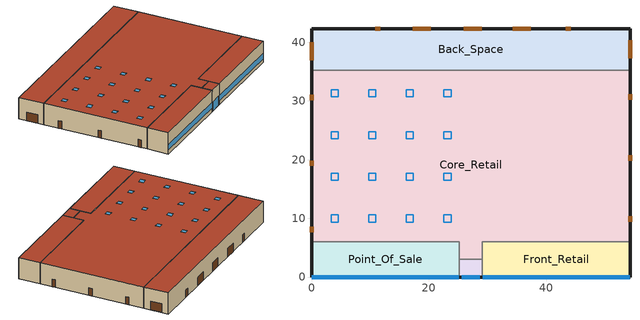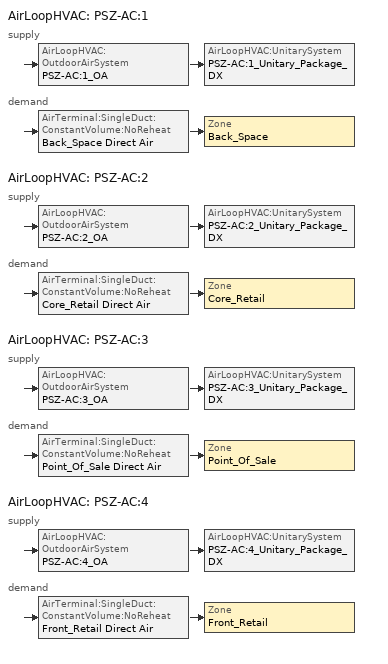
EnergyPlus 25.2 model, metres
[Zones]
Back_Space
 floor ground (Back_Space_Floor_Ffactor): 54.27,35.27 0,35.27 0,42.27 54.27,42.27 z0
 wall outside (nonres_ext_wall_grd): 54.27,35.27 54.27,42.27 0,42.27 0,35.27 z0:6.1
 wall to Core_Retail (int_wall): 0,35.27 54.27,35.27 z0:6.1
 door (Overhead Door_con): 54.27,37.32 54.27,40.36 / 37.36,42.27 34.31,42.27 / 28.98,42.27 25.93,42.27 / 20.31,42.27 17.26,42.27 / 0,40.01 0,36.96 z0:2.44
 door (Swinging Door_con): 44.21,42.27 43.3,42.27 / 11.75,42.27 10.83,42.27 z0:2.13
 roof outside (nonres_roof): 0,35.27 54.27,35.27 54.27,42.27 0,42.27 z6.1
Core_Retail
 floor ground (Core_Retail_Floor_Ffactor): 25.14,3 25.14,6 0,6 0,35.27 54.27,35.27 54.27,6 29.14,6 29.14,3 z0
 wall outside (nonres_ext_wall_grd): 54.27,6 54.27,35.27 / 0,35.27 0,6 z0:6.1
 wall to Front_Retail (int_wall): 29.14,3 29.14,6 54.27,6 z0:6.1
 wall to Point_Of_Sale (int_wall): 0,6 25.14,6 25.14,3 z0:6.1
 wall to Front_Entry (int_wall): 25.14,3 29.14,3 z0:6.1
 door (Swinging Door_con): 54.27,9.44 54.27,10.35 / 54.27,19.81 54.27,20.72 / 54.27,30.23 54.27,31.15 / 0,31.06 0,30.15 / 0,19.84 0,18.93 / 0,8.54 0,7.62 z0:2.13
 roof outside (nonres_roof): 25.14,6 25.14,3 29.14,3 29.14,6 54.27,6 54.27,35.27 0,35.27 0,6 z6.1
 skylight (NonresSkylight_U_0.5_SHGC_0.4): 3.35,10.57 3.35,9.35 4.57,9.35 4.57,10.57 z6.1; 9.75,10.57 9.75,9.35 10.97,9.35 10.97,10.57 z6.1; 16.15,10.57 16.15,9.35 17.37,9.35 17.37,10.57 z6.1; 22.56,10.57 22.56,9.35 23.78,9.35 23.78,10.57 z6.1; 3.35,17.68 3.35,16.46 4.57,16.46 4.57,17.68 z6.1; 9.75,17.68 9.75,16.46 10.97,16.46 10.97,17.68 z6.1; 16.15,17.68 16.15,16.46 17.37,16.46 17.37,17.68 z6.1; 22.56,17.68 22.56,16.46 23.78,16.46 23.78,17.68 z6.1; 3.35,24.8 3.35,23.58 4.57,23.58 4.57,24.8 z6.1; 9.75,24.8 9.75,23.58 10.97,23.58 10.97,24.8 z6.1; 16.15,24.8 16.15,23.58 17.37,23.58 17.37,24.8 z6.1; 22.56,24.8 22.56,23.58 23.78,23.58 23.78,24.8 z6.1; 3.35,31.92 3.35,30.7 4.57,30.7 4.57,31.92 z6.1; 9.75,31.92 9.75,30.7 10.97,30.7 10.97,31.92 z6.1; 16.15,31.92 16.15,30.7 17.37,30.7 17.37,31.92 z6.1; 22.56,31.92 22.56,30.7 23.78,30.7 23.78,31.92 z6.1
Front_Entry
 floor ground (Front_Entry_Floor_Ffactor): 25.14,0 25.14,3 29.14,3 29.14,0 z0
 wall outside (nonres_ext_wall_grd): 25.14,0 29.14,0 z0:6.1
 wall to Front_Retail (int_wall): 29.14,0 29.14,3 z0:6.1
 wall to Point_Of_Sale (int_wall): 25.14,3 25.14,0 z0:6.1
 window (NonresWindow_U_0.362_SHGC_0.359): 25.64,0 28.64,0 z0.05:2.66
 roof outside (nonres_roof): 25.14,3 25.14,0 29.14,0 29.14,3 z6.1
Front_Retail
 floor ground (Front_Retail_Floor_Ffactor): 54.27,0 29.14,0 29.14,6 54.27,6 z0
 wall outside (nonres_ext_wall_grd): 29.14,0 54.27,0 54.27,6 z0:6.1
 window (NonresWindow_U_0.362_SHGC_0.359): 29.19,0 54.22,0 z1.14:2.66
 roof outside (nonres_roof): 29.14,0 54.27,0 54.27,6 29.14,6 z6.1
Point_Of_Sale
 floor ground (Point_Of_Sale_Floor_Ffactor): 0,0 0,6 25.14,6 25.14,0 z0
 wall outside (nonres_ext_wall_grd): 0,6 0,0 25.14,0 z0:6.1
 window (NonresWindow_U_0.362_SHGC_0.359): 0.05,0 25.09,0 z1.14:2.66
 roof outside (nonres_roof): 0,6 0,0 25.14,0 25.14,6 z6.1
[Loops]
AirLoopHVAC 'PSZ-AC:1'
 supply: AirLoopHVAC:OutdoorAirSystem 'PSZ-AC:1_OA' > AirLoopHVAC:UnitarySystem 'PSZ-AC:1_Unitary_Package_DX'
 demand: AirTerminal:SingleDuct:ConstantVolume:NoReheat 'Back_Space Direct Air' > Zone 'Back_Space'
AirLoopHVAC 'PSZ-AC:2'
 supply: AirLoopHVAC:OutdoorAirSystem 'PSZ-AC:2_OA' > AirLoopHVAC:UnitarySystem 'PSZ-AC:2_Unitary_Package_DX'
 demand: AirTerminal:SingleDuct:ConstantVolume:NoReheat 'Core_Retail Direct Air' > Zone 'Core_Retail'
AirLoopHVAC 'PSZ-AC:3'
 supply: AirLoopHVAC:OutdoorAirSystem 'PSZ-AC:3_OA' > AirLoopHVAC:UnitarySystem 'PSZ-AC:3_Unitary_Package_DX'
 demand: AirTerminal:SingleDuct:ConstantVolume:NoReheat 'Point_Of_Sale Direct Air' > Zone 'Point_Of_Sale'
AirLoopHVAC 'PSZ-AC:4'
 supply: AirLoopHVAC:OutdoorAirSystem 'PSZ-AC:4_OA' > AirLoopHVAC:UnitarySystem 'PSZ-AC:4_Unitary_Package_DX'
 demand: AirTerminal:SingleDuct:ConstantVolume:NoReheat 'Front_Retail Direct Air' > Zone 'Front_Retail'
[Building]
RetailStandalone: Loads convergence tolerance value=0.04; Maximum number of warmup days=25; Minimum number of warmup days=6; North axis=0; Solar distribution=FullInteriorAndExterior; Temperature convergence tolerance value=0.2; Terrain=City
[Site:GroundTemperature:FCfactorMethod]
Vancouver Ground Temperatures: January ground temperature=4; February ground temperature=4.5; March ground temperature=6; April ground temperature=8.5; May ground temperature=11.5; June ground temperature=14; July ground temperature=16; August ground temperature=16; September ground temperature=14; October ground temperature=10.5; November ground temperature=7; December ground temperature=4.5
[Site:Location]
Vancouver Int'l_BC_CAN Design_Conditions: Latitude=49.18; Longitude=-123.17; Time zone=-8; Elevation=2
[SizingPeriod:DesignDay] Day of month=21; Dry bulb temperature range modifier type=DefaultMultipliers; Humidity condition type=WetBulb; Rain indicator=No; Snow indicator=No; Daylight saving time indicator=No; Barometric pressure=101301
Name | Month | Day type | Maximum dry bulb temperature | Daily dry bulb temperature range | Wetbulb or dewpoint at maximum dry bulb | Wind speed | Wind direction | Solar model indicator | Sky clearness | Ashrae clear sky optical depth for beam irradiance taub | Ashrae clear sky optical depth for diffuse irradiance taud
Vancouver Int'l Ann Htg 99.6% Condns DB | 12 | WinterDesignDay | -7 | 0 | -7 | 2.9 | 100 | ASHRAEClearSky | 0
Vancouver Int'l Ann Htg 99% Condns DB | 12 | WinterDesignDay | -4 | 0 | -4 | 2.9 | 100 | ASHRAEClearSky | 0
Vancouver Int'l Ann Hum_n 99.6% Condns DP=>MCDB | 12 | WinterDesignDay | -5 | 0 | -13.9 | 2.9 | 100 | ASHRAEClearSky | 0
Vancouver Int'l Ann Hum_n 99% Condns DP=>MCDB | 12 | WinterDesignDay | -2.9 | 0 | -9.6 | 2.9 | 100 | ASHRAEClearSky | 0
Vancouver Int'l Ann Htg Wind 99.6% Condns WS=>MCDB | 12 | WinterDesignDay | 5.9 | 0 | 5.9 | 14.2 | 100 | ASHRAEClearSky | 0
Vancouver Int'l Ann Htg Wind 99% Condns WS=>MCDB | 12 | WinterDesignDay | 6.8 | 0 | 6.8 | 11.9 | 100 | ASHRAEClearSky | 0
Vancouver Int'l Ann Clg .4% Condns DB=>MWB | 8 | SummerDesignDay | 25 | 7.6 | 18.2 | 3.6 | 300 | ASHRAETau |  | 0.371 | 2.445
Vancouver Int'l Ann Clg 1% Condns DB=>MWB | 8 | SummerDesignDay | 23.5 | 7.6 | 17.7 | 3.6 | 300 | ASHRAETau |  | 0.371 | 2.445
Vancouver Int'l Ann Clg 2% Condns DB=>MWB | 8 | SummerDesignDay | 22.2 | 7.6 | 17.1 | 3.6 | 300 | ASHRAETau |  | 0.371 | 2.445
Vancouver Int'l Ann Clg .4% Condns WB=>MDB | 8 | SummerDesignDay | 23.8 | 7.6 | 19 | 3.6 | 300 | ASHRAETau |  | 0.371 | 2.445
Vancouver Int'l Ann Clg 1% Condns WB=>MDB | 8 | SummerDesignDay | 22.7 | 7.6 | 18.2 | 3.6 | 300 | ASHRAETau |  | 0.371 | 2.445
Vancouver Int'l Ann Clg 2% Condns WB=>MDB | 8 | SummerDesignDay | 21.6 | 7.6 | 17.5 | 3.6 | 300 | ASHRAETau |  | 0.371 | 2.445
Vancouver Int'l Ann Clg .4% Condns DP=>MDB | 8 | SummerDesignDay | 21.8 | 7.6 | 16.8 | 3.6 | 300 | ASHRAETau |  | 0.371 | 2.445
Vancouver Int'l Ann Clg 1% Condns DP=>MDB | 8 | SummerDesignDay | 20.7 | 7.6 | 16.1 | 3.6 | 300 | ASHRAETau |  | 0.371 | 2.445
Vancouver Int'l Ann Clg 2% Condns DP=>MDB | 8 | SummerDesignDay | 19.9 | 7.6 | 15.5 | 3.6 | 300 | ASHRAETau |  | 0.371 | 2.445
Vancouver Int'l Ann Clg .4% Condns Enth=>MDB | 8 | SummerDesignDay | 23.8 | 7.6 | 23.8 | 3.6 | 300 | ASHRAETau |  | 0.371 | 2.445
Vancouver Int'l Ann Clg 1% Condns Enth=>MDB | 8 | SummerDesignDay | 22.9 | 7.6 | 22.9 | 3.6 | 300 | ASHRAETau |  | 0.371 | 2.445
Vancouver Int'l Ann Clg 2% Condns Enth=>MDB | 8 | SummerDesignDay | 21.7 | 7.6 | 21.7 | 3.6 | 300 | ASHRAETau |  | 0.371 | 2.445
[Construction]
InteriorFurnishings: Std Wood 6inch
NonresSkylight_U_0.5_SHGC_0.4: Nonres Skylight Glazing Layer
NonresWindow_U_0.362_SHGC_0.359: Nonres Window Glazing Layer
Overhead Door_con: Overhead Door_con Panel
Swinging Door_con: Opaque Door panel_con
int_wall: G01 13mm gypsum board, G01 13mm gypsum board
nonres_ext_wall_grd: 200mm Normalweight concrete wall, Nonres_Exterior_Wall_Insulation_grd, G01 13mm gypsum board
nonres_roof: F13 Built-up roofing, Nonres_Roof_Insulation, F08 Metal surface
[Construction:FfactorGroundFloor] F factor=0.90012
Name | Area | Perimeterexposed
Back_Space_Floor_Ffactor | 379.89 | 68.27
Core_Retail_Floor_Ffactor | 1600.48 | 58.54
Front_Entry_Floor_Ffactor | 12 | 4
Front_Retail_Floor_Ffactor; Point_Of_Sale_Floor_Ffactor | 150.81 | 31.135
[Material]
Name | Conductivity | Density | Roughness | Specific heat | Thickness | Solar absorptance | Thermal absorptance | Visible absorptance
200mm Normalweight concrete wall | 2.31 | 2322 | MediumRough | 832 | 0.2032
F08 Metal surface | 45.28 | 7824 | Smooth | 500 | 0.0008
F13 Built-up roofing | 0.16 | 1120 | Rough | 1460 | 0.0095 | 0.77 | 0.9
G01 13mm gypsum board | 0.16 | 800 | Smooth | 1090 | 0.0127 | 0.7 | 0.9 | 0.5
Std Wood 6inch | 0.12 | 540 | MediumSmooth | 1210 | 0.15 | 0.7 | 0.9 | 0.7
[Material:NoMass] Solar absorptance=0.7; Thermal absorptance=0.9; Visible absorptance=0.7
Name | Roughness | Thermal resistance
Nonres_Exterior_Wall_Insulation_grd | MediumSmooth | 1.09083
Nonres_Roof_Insulation | MediumSmooth | 5.30668
Opaque Door panel_con | MediumRough | 0.475973
Overhead Door_con Panel | MediumRough | 0.568097
[WindowMaterial:SimpleGlazingSystem]
Name | Solar heat gain coefficient | U factor | Visible transmittance
Nonres Skylight Glazing Layer | 0.4 | 2.83913 | 0.4
Nonres Window Glazing Layer | 0.359 | 2.05553 | 0.3949
[AirLoopHVAC] Design supply air flow rate=Autosize
PSZ-AC:1; PSZ-AC:2; PSZ-AC:3; PSZ-AC:4
[AirLoopHVAC:UnitarySystem] Availability schedule=Always_On; Control type=Load; Cooling supply air flow rate=Autosize; Cooling supply air flow rate method=SupplyAirFlowRate; Dehumidification control type=None; Dx heating coil sizing ratio=1; Fan placement=BlowThrough; Heating supply air flow rate=Autosize; Heating supply air flow rate method=SupplyAirFlowRate; Latent load control=SensibleOnlyLoadControl; Maximum supply air temperature=Autosize; Minimum supply air temperature=2; No load supply air flow rate=Autosize; No load supply air flow rate control set to low speed=No; No load supply air flow rate method=SupplyAirFlowRate; Supply air fan operating mode schedule=HVACOperationSchd; Use doas dx cooling coil=No
Name | Controlling zone or thermostat location | Cooling coil | Design specification multispeed object | Heating coil | Supply fan
PSZ-AC:1_Unitary_Package_DX | Back_Space | PSZ-AC:1 Cooling Coil | PSZ-AC:1_Unitary_Package_DX_Perf | PSZ-AC:1 Heating Coil | PSZ-AC:1_addAQ_Unitary_Package_fan
PSZ-AC:2_Unitary_Package_DX | Core_Retail | PSZ-AC:2 Cooling Coil | PSZ-AC:2_Unitary_Package_DX_Perf | PSZ-AC:2 Heating Coil | PSZ-AC:2_addAQ_Unitary_Package_fan
PSZ-AC:3_Unitary_Package_DX | Point_Of_Sale | PSZ-AC:3 Cooling Coil | PSZ-AC:3_Unitary_Package_DX_Perf | PSZ-AC:3 Heating Coil | PSZ-AC:3_addAQ_Unitary_Package_fan
PSZ-AC:4_Unitary_Package_DX | Front_Retail | PSZ-AC:4 Cooling Coil | PSZ-AC:4_Unitary_Package_DX_Perf | PSZ-AC:4 Heating Coil | PSZ-AC:4_addAQ_Unitary_Package_fan
[AirTerminal:SingleDuct:ConstantVolume:NoReheat] Availability schedule=Always_On; Maximum air flow rate=Autosize
Back_Space Direct Air; Core_Retail Direct Air; Front_Retail Direct Air; Point_Of_Sale Direct Air
[AvailabilityManager:NightCycle] Applicability schedule=Always_On; Control type=CycleOnAny; Cycling run time=1800; Cycling run time control type=FixedRunTime; Fan schedule=HVACOperationSchd; Thermostat tolerance=1
PSZ-AC:1 Availability Manager; PSZ-AC:2 Availability Manager; PSZ-AC:3 Availability Manager; PSZ-AC:4 Availability Manager
[Coil:Cooling:DX:MultiSpeed] 2017 speed 1 rated evaporator fan power per volume flow rate=0; 2017 speed 2 rated evaporator fan power per volume flow rate=0; Apply latent degradation to speeds greater than 1=No; Apply part load fraction to speeds greater than 1=No; Availability schedule=Always_On; Basin heater setpoint temperature=2; Condenser type=AirCooled; Fuel type=Electricity; Maximum outdoor dry bulb temperature for crankcase heater operation=10; Number of speeds=2; Speed 1 energy input ratio function of flow fraction curve=SmDX_EIRFF; Speed 1 energy input ratio function of temperature curve=SmDX_EIRFT; Speed 1 evaporative condenser effectiveness=0.9; Speed 1 part load fraction correlation curve=SmDX_PLR; Speed 1 rated waste heat fraction of power input=0.2; Speed 1 total cooling capacity function of flow fraction curve=SmDX_CapFF; Speed 1 total cooling capacity function of temperature curve=SmDX_CapFT; Speed 2 energy input ratio function of flow fraction curve=SmDX_EIRFF; Speed 2 energy input ratio function of temperature curve=SmDX_EIRFT; Speed 2 evaporative condenser effectiveness=0.9; Speed 2 part load fraction correlation curve=SmDX_PLR; Speed 2 rated waste heat fraction of power input=0.2; Speed 2 total cooling capacity function of flow fraction curve=SmDX_CapFF; Speed 2 total cooling capacity function of temperature curve=SmDX_CapFT
Name | Speed 1 gross rated cooling cop | Speed 1 gross rated sensible heat ratio | Speed 1 gross rated total cooling capacity | Speed 1 rated air flow rate | Speed 2 gross rated cooling cop | Speed 2 gross rated sensible heat ratio | Speed 2 gross rated total cooling capacity | Speed 2 rated air flow rate
PSZ-AC:1 Cooling Coil | 3.79883 | 0.80066 | 13660.1 | 1.10028 | 3.79883 | 0.80066 | 27320.23 | 1.65042
PSZ-AC:2 Cooling Coil | 3.39929 | 0.8004 | 74495.69 | 5.65347 | 3.39929 | 0.8004 | 148991 | 8.4802
PSZ-AC:3 Cooling Coil | 3.79883 | 0.80066 | 11161.1 | 0.898993 | 3.79883 | 0.80066 | 22322.29 | 1.34849
PSZ-AC:4 Cooling Coil | 4.11713 | 0.80056 | 9058.295 | 0.72348 | 4.11713 | 0.80056 | 18116.59 | 1.08522
[Coil:Heating:Fuel] Burner efficiency=0.8; Fuel type=NaturalGas; Nominal capacity=Autosize; Off cycle parasitic fuel load=0; On cycle parasitic electric load=0
Name | Availability schedule
Front_Entry Unit Heater Heating Coil | FrontEntry_CoilSched
PSZ-AC:1 Heating Coil; PSZ-AC:2 Heating Coil; PSZ-AC:3 Heating Coil; PSZ-AC:4 Heating Coil | Always_On
[Controller:MechanicalVentilation] Availability schedule=MinOA_MotorizedDamper_Sched; Demand controlled ventilation=No; System outdoor air method=ZoneSum; Design specification zone air distribution object name 1=CM DSZAD Building
Name | Zone or zonelist name 1 | Design specification outdoor air object name 1
Back_Space_DCV | Back_Space | SZ DSOA Back_Space
Core_Retail_DCV | Core_Retail | SZ DSOA Core_Retail
Front_Retail_DCV | Front_Retail | SZ DSOA Front_Retail
Point_Of_Sale_DCV | Point_Of_Sale | SZ DSOA Point_Of_Sale
[Controller:OutdoorAir] Economizer control action type=ModulateFlow; Economizer control type=DifferentialDryBulb; Lockout type=LockoutWithHeating; Maximum fraction of outdoor air schedule=SZ_system_OA_Max_Frac_SCH; Maximum outdoor air flow rate=Autosize; Minimum limit type=FixedMinimum; Minimum outdoor air flow rate=Autosize; Minimum outdoor air schedule=MinOA_MotorizedDamper_Sched
PSZ-AC:1_OA_Controller; PSZ-AC:2_OA_Controller; PSZ-AC:3_OA_Controller; PSZ-AC:4_OA_Controller
[Daylighting:Controls]
Core_Retail_DaylCtrl: Availability schedule=DaylightAvailSch; Daylighting reference point name 1=Core_Retail_DaylRefPt1; Fraction of lights controlled by reference point 1=0.25; Illuminance setpoint at reference point 1=538; Daylighting reference point name 2=Core_Retail_DaylRefPt2; Fraction of lights controlled by reference point 2=0.25; Illuminance setpoint at reference point 2=538; Daylighting method=SplitFlux; Glare calculation azimuth angle of view direction clockwise from zone y axis=0; Glare calculation daylighting reference point=Core_Retail_DaylRefPt1; Lighting control type=ContinuousOff; Maximum allowable discomfort glare index=22; Minimum input power fraction for continuous or continuousoff dimming control=0.2; Minimum light output fraction for continuous or continuousoff dimming control=0.2; Number of stepped control steps=3; Probability lighting will be reset when needed in manual stepped control=1; Zone or space=Core_Retail
[DesignSpecification:OutdoorAir] Outdoor air method=Flow/Area
Name | Outdoor air flow per zone floor area
SZ DSOA Back_Space | 0.000609599
SZ DSOA Core_Retail; SZ DSOA Front_Entry; SZ DSOA Front_Retail; SZ DSOA Point_Of_Sale | 0.0011811
[DesignSpecification:ZoneAirDistribution]
CM DSZAD Building: Zone air distribution effectiveness in cooling mode=1; Zone air distribution effectiveness in heating mode=1
[ElectricEquipment] Design level calculation method=EquipmentLevel; End use subcategory=MiscPlug; Fraction latent=0; Fraction lost=0; Fraction radiant=0.5; Schedule=BLDG_EQUIP_SCH
Name | Design level | Zone or zonelist or space or spacelist
Back_Space_MiscPlug_Equip | 3065.71 | Back_Space
Core_Retail_MiscPlug_Equip | 5169.56 | Core_Retail
Front_Retail_MiscPlug_Equip | 487.1163 | Front_Retail
Point_Of_Sale_MiscPlug_Equip | 3245.43 | Point_Of_Sale
[EnergyManagementSystem:Actuator]
Name | Actuated component control type | Actuated component type | Actuated component unique
Back_Space_Light_Actuator | Electricity Rate | Lights | Back_Space_lights
CLGSETP_SCH_Actuator | Schedule Value | Schedule:Compact | CLGSETP_SCH_Yes_Optimum
Core_Retail_Light_Actuator | Electricity Rate | Lights | Core_Retail_lights
FrontEntry_Coil | Schedule Value | Schedule:Compact | FrontEntry_CoilSched
FrontEntry_Fan | Schedule Value | Schedule:Compact | FrontEntry_FanSched
Front_Entry_Light_Actuator | Electricity Rate | Lights | Front_Entry_lights
Front_Retail_Light_Actuator | Electricity Rate | Lights | Front_Retail_lights
HTGSETP_SCH_Actuator | Schedule Value | Schedule:Compact | HTGSETP_SCH_Yes_Optimum
Point_Of_Sale_Light_Actuator | Electricity Rate | Lights | Point_Of_Sale_lights
[EnergyManagementSystem:InternalVariable] Internal data type=Zone Floor Area
Name | Internal data index key
Back_Space_Area | Back_Space
Core_Retail_Area | Core_Retail
Front_Entry_Area | Front_Entry
Front_Retail_Area | Front_Retail
Point_Of_Sale_Area | Point_Of_Sale
[EnergyManagementSystem:Program]
FrontEntry_HeaterControl: SET OAT_F = (OAT_F*1.8)+32; IF OAT_F > 45; SET FrontEntry_Coil = 0; SET FrontEntry_Fan = 0; ELSE; SET FrontEntry_Coil = 1; SET FrontEntry_Fan = 1; ENDIF
OA_BASED_OPTIMUM_START_EMS_Program: IF DaylightSavings==0 && DayOfWeek>1 && Hour==5 && OAT<23.9 && OAT>1.7; SET CLGSETP_SCH_Actuator = 29.4; SET HTGSETP_SCH_Actuator = 15.6; ELSEIF DaylightSavings==0 && DayOfWeek==1 && Hour==7 && OAT<23.9 && OAT>1.7; SET CLGSETP_SCH_Actuator = 29.4; SET HTGSETP_SCH_Actuator = 15.6; ELSEIF DaylightSavings==1 && DayOfWeek>1 && Hour==4 && OAT<23.9 && OAT>1.7; SET CLGSETP_SCH_Actuator = 29.4; SET HTGSETP_SCH_Actuator = 15.6; ELSEIF DaylightSavings==1 && DayOfWeek==1 && Hour==6 && OAT<23.9 && OAT>1.7; SET CLGSETP_SCH_Actuator = 29.4; SET HTGSETP_SCH_Actuator = 15.6; ELSE; SET CLGSETP_SCH_Actuator = NULL; SET HTGSETP_SCH_Actuator = NULL; ENDIF
SET_Back_Space_Light_EMS_Program: SET Back_Space_LSr_IP=0.093*Back_Space_LSr/Back_Space_Area; IF (Back_Space_Occ_Sensor <= 0) && (Back_Space_LSr_IP >= 0.02); SET Back_Space_Light_Actuator = 0.02*Back_Space_Area/0.09290304; ELSE; SET Back_Space_Light_Actuator = NULL; ENDIF
SET_Core_Retail_Light_EMS_Program: SET Core_Retail_LSr_IP=0.093*Core_Retail_LSr/Core_Retail_Area; IF (Core_Retail_Occ_Sensor <= 0) && (Core_Retail_LSr_IP >= 0.02); SET Core_Retail_Light_Actuator = 0.02*Core_Retail_Area/0.09290304; ELSE; SET Core_Retail_Light_Actuator = NULL; ENDIF
SET_Front_Entry_Light_EMS_Program: SET Front_Entry_LSr_IP=0.093*Front_Entry_LSr/Front_Entry_Area; IF (Front_Entry_Occ_Sensor <= 0) && (Front_Entry_LSr_IP >= 0.02); SET Front_Entry_Light_Actuator = 0.02*Front_Entry_Area/0.09290304; ELSE; SET Front_Entry_Light_Actuator = NULL; ENDIF
SET_Front_Retail_Light_EMS_Program: SET Front_Retail_LSr_IP=0.093*Front_Retail_LSr/Front_Retail_Area; IF (Front_Retail_Occ_Sensor <= 0) && (Front_Retail_LSr_IP >= 0.02); SET Front_Retail_Light_Actuator = 0.02*Front_Retail_Area/0.09290304; ELSE; SET Front_Retail_Light_Actuator = NULL; ENDIF
SET_Point_Of_Sale_Light_EMS_Program: SET Point_Of_Sale_LSr_IP=0.093*Point_Of_Sale_LSr/Point_Of_Sale_Area; IF (Point_Of_Sale_Occ_Sensor <= 0) && (Point_Of_Sale_LSr_IP >= 0.02); SET Point_Of_Sale_Light_Actuator = 0.02*Point_Of_Sale_Area/0.09290304; ELSE; SET Point_Of_Sale_Light_Actuator = NULL; ENDIF
[EnergyManagementSystem:ProgramCallingManager]
FrontEntry_HeaterManager: BeginTimestepBeforePredictor; FrontEntry_HeaterControl
OA_BASED_OPTIMUM_START_EMS_Program Manager: BeginTimestepBeforePredictor; OA_BASED_OPTIMUM_START_EMS_Program
SET_Back_Space_Light_EMS_Program_Prog_Manager: BeginTimestepBeforePredictor; SET_Back_Space_Light_EMS_Program
SET_Core_Retail_Light_EMS_Program_Prog_Manager: BeginTimestepBeforePredictor; SET_Core_Retail_Light_EMS_Program
SET_Front_Entry_Light_EMS_Program_Prog_Manager: BeginTimestepBeforePredictor; SET_Front_Entry_Light_EMS_Program
SET_Front_Retail_Light_EMS_Program_Prog_Manager: BeginTimestepBeforePredictor; SET_Front_Retail_Light_EMS_Program
SET_Point_Of_Sale_Light_EMS_Program_Prog_Manager: BeginTimestepBeforePredictor; SET_Point_Of_Sale_Light_EMS_Program
[EnergyManagementSystem:Sensor]
Name | Output variable or output meter index key | Output variable or output meter
Back_Space_LSr | Back_Space | Zone Lights Electricity Rate
Back_Space_Occ_Sensor | Back_Space | People Occupant Count
Core_Retail_LSr | Core_Retail | Zone Lights Electricity Rate
Core_Retail_Occ_Sensor | Core_Retail | People Occupant Count
Front_Entry_LSr | Front_Entry | Zone Lights Electricity Rate
Front_Entry_Occ_Sensor | Front_Entry | People Occupant Count
Front_Retail_LSr | Front_Retail | Zone Lights Electricity Rate
Front_Retail_Occ_Sensor | Front_Retail | People Occupant Count
OAT | Environment | Site Outdoor Air Drybulb Temperature
OAT_F |  | Site Outdoor Air Drybulb Temperature
Point_Of_Sale_LSr | Point_Of_Sale | Zone Lights Electricity Rate
Point_Of_Sale_Occ_Sensor | Point_Of_Sale | People Occupant Count
[Exterior:Lights] Control option=AstronomicalClock; End use subcategory=General
Name | Design level | Schedule
Exterior_Lights_a | 358.54 | Exterior_lighting_schedule_a
Exterior_Lights_b | 3462.32 | Exterior_lighting_schedule_b_2016
[Fan:ConstantVolume]
Front_Entry Unit Heater Fan: Availability schedule=FrontEntry_FanSched; End use subcategory=General; Fan total efficiency=0.536; Maximum flow rate=Autosize; Motor efficiency=0.825; Motor in airstream fraction=1; Pressure rise=49.8
[Fan:SystemModel] Availability schedule=HVACOperationSchd; Design electric power consumption=Autosize; Design maximum air flow rate=Autosize; Design power sizing method=TotalEfficiencyAndPressure; Electric power minimum flow rate fraction=1; End use subcategory=General; Motor in air stream fraction=1; Speed control method=Discrete
Name | Design pressure rise | Fan total efficiency | Motor efficiency | Night ventilation mode pressure rise | Number of speeds | Speed electric power fraction 1 | Speed flow fraction 1 | Speed electric power fraction 2 | Speed flow fraction 2
PSZ-AC:1_addAQ_Unitary_Package_fan | 622.5 | 0.58175 | 0.895 | 622.5 | 2 | 0.4 | 0.66 | 1 | 1
PSZ-AC:2_addAQ_Unitary_Package_fan | 1018.41 | 0.6045 | 0.93 | 1018.41 | 2 | 0.4 | 0.66 | 1 | 1
PSZ-AC:3_addAQ_Unitary_Package_fan | 622.5 | 0.56225 | 0.865 | 622.5 | 2 | 0.4 | 0.66 | 1 | 1
PSZ-AC:4_addAQ_Unitary_Package_fan | 622.5 | 0.56225 | 0.865 | 622.5 | 1 | 1 | 1
[InternalMass] Construction=InteriorFurnishings
Name | Zone or zonelist | Surface area
Back_Space_InternalMass_1 | Back_Space | 759.78
Core_Retail_InternalMass_1 | Core_Retail | 3200.97
Front_Entry_InternalMass_1 | Front_Entry | 24
Front_Retail_InternalMass_1 | Front_Retail | 301.62
Point_Of_Sale_InternalMass_1 | Point_Of_Sale | 301.62
[Lights] Design level calculation method=Watts/Area; End use subcategory=LightsWired; Fraction radiant=0.7; Fraction replaceable=1; Fraction visible=0.2; Return air fraction=0; Return air fraction calculated from plenum temperature=No
Name | Schedule | Watts per floor area | Zone or zonelist or space or spacelist
Back_Space_Lights | ltg_sch_back | 4.67393 | Back_Space
Core_Retail_Lights | ltg_sch_core | 11.30209 | Core_Retail
Front_Entry_Lights | ltg_sch_entry | 7.53473 | Front_Entry
Front_Retail_Lights | ltg_sch_front | 11.30209 | Front_Retail
Point_Of_Sale_Lights | ltg_sch_sale | 11.30209 | Point_Of_Sale
[People] Activity level schedule=ACTIVITY_SCH; Air velocity schedule=AIR_VELO_SCH; Clothing insulation calculation method=ClothingInsulationSchedule; Clothing insulation schedule=CLOTHING_SCH; Enable ashrae 55 comfort warnings=No; Fraction radiant=0.3; Mean radiant temperature calculation type=EnclosureAveraged; Number of people schedule=BLDG_OCC_SCH; Sensible heat fraction=Autocalculate; Thermal comfort model 1 type=Fanger; Work efficiency schedule=WORK_EFF_SCH
Name | Floor area per person | Number of people calculation method | Zone or zonelist or space or spacelist | Number of people
Back_Space | 46.452 | Area/Person | Back_Space
Core_Retail | 6.193 | Area/Person | Core_Retail
Front_Entry |  | People | Front_Entry | 1.938
Front_Retail | 6.193 | Area/Person | Front_Retail
Point_Of_Sale | 6.193 | Area/Person | Point_Of_Sale
[SetpointManager:MixedAir] Control variable=Temperature
Name | Setpoint node or nodelist
PSZ-AC:1_OAMixed Air Temp Manager | PSZ-AC:1 Mixed Air Outlet
PSZ-AC:2_OAMixed Air Temp Manager | PSZ-AC:2 Mixed Air Outlet
PSZ-AC:3_OAMixed Air Temp Manager | PSZ-AC:3 Mixed Air Outlet
PSZ-AC:4_OAMixed Air Temp Manager | PSZ-AC:4 Mixed Air Outlet
[SetpointManager:SingleZone:Cooling] Control variable=Temperature; Maximum supply air temperature=50; Minimum supply air temperature=10
Name | Control zone | Setpoint node or nodelist
SupAirTemp MngrBack_Space - Clg | Back_Space | PSZ-AC:1 Zone Equipment Inlet Node
SupAirTemp MngrCore_Retail - Clg | Core_Retail | PSZ-AC:2 Zone Equipment Inlet Node
SupAirTemp MngrFront_Retail - Clg | Front_Retail | PSZ-AC:4 Zone Equipment Inlet Node
SupAirTemp MngrPoint_Of_Sale - Clg | Point_Of_Sale | PSZ-AC:3 Zone Equipment Inlet Node
[SetpointManager:SingleZone:Heating] Control variable=Temperature; Maximum supply air temperature=50; Minimum supply air temperature=10
Name | Control zone | Setpoint node or nodelist
SupAirTemp MngrBack_Space - Htg | Back_Space | PSZ-AC:1 Supply Equipment Outlet Node
SupAirTemp MngrCore_Retail - Htg | Core_Retail | PSZ-AC:2 Supply Equipment Outlet Node
SupAirTemp MngrFront_Retail - Htg | Front_Retail | PSZ-AC:4 Supply Equipment Outlet Node
SupAirTemp MngrPoint_Of_Sale - Htg | Point_Of_Sale | PSZ-AC:3 Supply Equipment Outlet Node
[Sizing:System] 100 outdoor air in cooling=No; 100 outdoor air in heating=No; Central cooling capacity control method=OnOff; Central cooling design supply air humidity ratio=0.007; Central cooling design supply air temperature=12.8; Central heating design supply air humidity ratio=0.008; Central heating design supply air temperature=40; Central heating maximum system air flow ratio=1; Cooling design capacity=Autosize; Cooling design capacity method=CoolingDesignCapacity; Cooling supply air flow rate=0; Cooling supply air flow rate method=DesignDay; Design outdoor air flow rate=Autosize; Heating design capacity=Autosize; Heating design capacity method=HeatingDesignCapacity; Heating supply air flow rate=0; Heating supply air flow rate method=DesignDay; Precool design humidity ratio=0.008; Precool design temperature=12.8; Preheat design humidity ratio=0.008; Preheat design temperature=7; System outdoor air method=ZoneSum; Type of load to size on=Sensible; Type of zone sum to use=Coincident; Zone maximum outdoor air fraction=1
PSZ-AC:1; PSZ-AC:2; PSZ-AC:3; PSZ-AC:4
[Sizing:Zone] Cooling design air flow method=DesignDay; Cooling design air flow rate=0; Cooling minimum air flow fraction=0; Heating design air flow method=DesignDay; Heating design air flow rate=0; Zone cooling design supply air humidity ratio=0.007; Zone cooling design supply air humidity ratio difference=0.005; Zone cooling design supply air temperature=12.8; Zone cooling design supply air temperature input method=SupplyAirTemperature; Zone heating design supply air humidity ratio=0.008; Zone heating design supply air temperature=40; Zone heating design supply air temperature input method=SupplyAirTemperature; Zone humidification design supply air humidity ratio difference=0.005; Zone latent cooling design supply air humidity ratio input method=HumidityRatioDifference; Zone latent heating design supply air humidity ratio input method=HumidityRatioDifference; Zone load sizing method=Sensible Load Only No Latent Load
Name | Design specification outdoor air object
Back_Space | SZ DSOA Back_Space
Core_Retail | SZ DSOA Core_Retail
Point_Of_Sale | SZ DSOA Point_Of_Sale
Front_Retail | SZ DSOA Front_Retail
Front_Entry | SZ DSOA Front_Entry
[ThermostatSetpoint:DualSetpoint]
Name | Cooling setpoint temperature schedule | Heating setpoint temperature schedule
Back_Space Dual SP Control; Front_Retail Dual SP Control; Point_Of_Sale Dual SP Control | CLGSETP_SCH_NO_SETBACK | HTGSETP_SCH_NO_OPTIMUM
Core_Retail Dual SP Control | CLGSETP_SCH_YES_OPTIMUM | HTGSETP_SCH_YES_OPTIMUM
[ThermostatSetpoint:SingleHeating]
Front_Entry Heating SP: Setpoint temperature schedule=HTGSETP_SCH_FrontEntry_STD2013
[UnitarySystemPerformance:Multispeed] Cooling speed supply air flow ratio 2=1; Heating speed supply air flow ratio 2=1; Number of speeds for cooling=2; Number of speeds for heating=2; Single mode operation=No
Name | Cooling speed supply air flow ratio 1 | Heating speed supply air flow ratio 1 | No load supply air flow rate ratio
PSZ-AC:1_Unitary_Package_DX_Perf; PSZ-AC:2_Unitary_Package_DX_Perf; PSZ-AC:3_Unitary_Package_DX_Perf | 0.66 | 0.66 | 0.66
PSZ-AC:4_Unitary_Package_DX_Perf | 1 | 1 | 1
[WaterHeater:Mixed]
SWHSys1 Water Heater: Ambient temperature indicator=Zone; Ambient temperature zone=Back_space; Deadband temperature difference=2; Heater control type=Cycle; Heater fuel type=NaturalGas; Heater maximum capacity=11722.8; Heater minimum capacity=0; Heater thermal efficiency=0.82; Maximum temperature limit=82.2222; Off cycle loss coefficient to ambient temperature=4.10807; Off cycle parasitic fuel consumption rate=1860; Off cycle parasitic fuel type=NaturalGas; Off cycle parasitic heat fraction to tank=0; On cycle loss coefficient to ambient temperature=4.10807; On cycle parasitic fuel consumption rate=1860; Peak use flow rate=1.89e-05; Setpoint temperature schedule=Hot Water Setpoint Temp Schedule; Tank volume=0.151416; Use flow rate fraction schedule=BLDG_SWH_SCH
[Zone] Ceiling height=-9999; Floor area=Autocalculate; Multiplier=1; Part of total floor area=Yes; Type=1
Name | Volume
Back_Space | 2317.33
Core_Retail | 9762.95
Front_Entry | 73.2
Front_Retail; Point_Of_Sale | 919.941
[ZoneControl:Thermostat]
Name | Zone or zonelist | Control 1 | Control type schedule
Back_Space Thermostat | Back_Space | Back_Space Dual SP Control | Dual Zone Control Type Sched
Core_Retail Thermostat | Core_Retail | Core_Retail Dual SP Control | Dual Zone Control Type Sched
Front_Entry Thermostat | Front_Entry | Front_Entry Heating SP | Single Zone Control Type Sched
Front_Retail Thermostat | Front_Retail | Front_Retail Dual SP Control | Dual Zone Control Type Sched
Point_Of_Sale Thermostat | Point_Of_Sale | Point_Of_Sale Dual SP Control | Dual Zone Control Type Sched
[Zone equipment]
Back_Space: Back_Space Direct Air
Core_Retail: Core_Retail Direct Air
Front_Entry: Front_Entry Unit Heater
Front_Retail: Front_Retail Direct Air
Point_Of_Sale: Point_Of_Sale Direct Air
[ZoneHVAC:UnitHeater]
Front_Entry Unit Heater: Availability schedule=ALWAYS_ON; Heating coil=Front_Entry Unit Heater Heating Coil; Heating convergence tolerance=0.001; Maximum hot water or steam flow rate=Autosize; Maximum supply air flow rate=Autosize; Minimum hot water or steam flow rate=0; Supply air fan=Front_Entry Unit Heater Fan; Supply air fan operation during no heating=No
[ZoneInfiltration:DesignFlowRate] Temperature term coefficient=0; Velocity squared term coefficient=0
Name | Constant term coefficient | Design flow rate calculation method | Flow rate per exterior surface area | Schedule | Velocity term coefficient | Zone or zonelist or space or spacelist | Design flow rate
Back_Space_Infiltration | 0 | Flow/ExteriorWallArea | 0.000569572 | INFIL_SCH_PNNL | 0.224 | Back_Space
Core_Retail_Infiltration | 0 | Flow/ExteriorWallArea | 0.000569572 | INFIL_SCH_PNNL | 0.224 | Core_Retail
Front_Entry_Door_Infiltration | 1 | Flow/Zone |  | INFIL_Door_Opening_SCH | 0 | Front_Entry | 0.937287
Front_Entry_Infiltration | 0 | Flow/ExteriorWallArea | 0.000569572 | INFIL_SCH_PNNL | 0.224 | Front_Entry
Front_Retail_Infiltration | 0 | Flow/ExteriorWallArea | 0.000569572 | INFIL_SCH_PNNL | 0.224 | Front_Retail
Point_Of_Sale_Infiltration | 0 | Flow/ExteriorWallArea | 0.000569572 | INFIL_SCH_PNNL | 0.224 | Point_Of_Sale
[Curve:Biquadratic] Maximum value of x=23.88889; Maximum value of y=46.11111; Minimum value of x=12.77778; Minimum value of y=21.11111
Name | Coefficient1 constant | Coefficient2 x | Coefficient3 x 2 | Coefficient4 y | Coefficient5 y 2 | Coefficient6 x y
SmDX_CapFT | 0.766956 | 0.0107756 | -4.14703e-05 | 0.00134961 | -0.000261144 | 0.000457488
SmDX_EIRFT | 0.297145 | 0.0430933 | -0.000748766 | 0.00597727 | 0.000482112 | -0.000956448
[Curve:Quadratic]
Name | Maximum value of x | Minimum value of x | Coefficient1 constant | Coefficient2 x | Coefficient3 x 2
SmDX_CapFF | 1.5 | 0.5 | 0.8 | 0.2 | 0
SmDX_EIRFF | 1.5 | 0.5 | 1.156 | -0.1816 | 0.0256
SmDX_PLR | 1 | 0 | 0.75 | 0.25 | 0
[Schedule:Compact]
ACTIVITY_SCH: Through: 12/31, For: AllDays, Until: 24:00, 120
AIR_VELO_SCH: Through: 12/31, For: AllDays, Until: 24:00, 0.2
ALWAYS_ON; FrontEntry_CoilSched; FrontEntry_FanSched; Single Zone Control Type Sched: Through: 12/31, For: AllDays, Until: 24:00, 1
BLDG_EQUIP_SCH: Through: 12/31, For: Weekdays, Until: 07:00, 0.197373, Until: 08:00, 0.39888, Until: 09:00, 0.59832, Until: 19:00, 0.897481, Until: 20:00, 0.698041, Until: 21:00, 0.698041, Until: 22:00, 0.197373, Until: 24:00, 0.197373, For: Saturday, Until: 07:00, 0.148029, Until: 08:00, 0.29916, Until: 09:00, 0.4986, Until: 10:00, 0.797761, Until: 18:00, 0.897481, Until: 19:00, 0.698041, Until: 21:00, 0.4986, Until: 22:00, 0.29916, Until: 24:00, 0.148029, For: SummerDesignDay, Until: 24:00, 1, For: WinterDesignDay, Until: 24:00, 0, For: Sunday Holidays AllOtherDays, Until: 09:00, 0.148029, Until: 10:00, 0.29916, Until: 12:00, 0.59832, Until: 17:00, 0.797761, Until: 18:00, 0.59832, Until: 19:00, 0.39888, Until: 24:00, 0.148029
BLDG_OCC_SCH: Through: 12/31, For: Weekdays, Until: 07:00, 0, Until: 08:00, 0.1, Until: 09:00, 0.2, Until: 11:00, 0.5, Until: 15:00, 0.7, Until: 16:00, 0.8, Until: 17:00, 0.7, Until: 19:00, 0.5, Until: 21:00, 0.3, Until: 24:00, 0, For: SummerDesignDay, Until: 24:00, 1, For: Saturday, Until: 07:00, 0, Until: 08:00, 0.1, Until: 09:00, 0.2, Until: 10:00, 0.5, Until: 11:00, 0.6, Until: 17:00, 0.8, Until: 18:00, 0.6, Until: 21:00, 0.2, Until: 22:00, 0.1, Until: 24:00, 0, For: WinterDesignDay, Until: 24:00, 0, For: Sunday Holidays AllOtherDays, Until: 09:00, 0, Until: 10:00, 0.1, Until: 12:00, 0.2, Until: 17:00, 0.4, Until: 18:00, 0.2, Until: 19:00, 0.1, Until: 24:00, 0
BLDG_SWH_SCH: Through: 12/31, For: Weekdays SummerDesignDay, Until: 01:00, 0, Until: 03:00, 0, Until: 07:00, 0, Until: 08:00, 0.15, Until: 09:00, 0.23, Until: 10:00, 0.32, Until: 11:00, 0.41, Until: 12:00, 0.57, Until: 13:00, 0.62, Until: 14:00, 0.61, Until: 15:00, 0.5, Until: 16:00, 0.45, Until: 17:00, 0.46, Until: 18:00, 0.47, Until: 19:00, 0.42, Until: 20:00, 0.34, Until: 21:00, 0.33, Until: 22:00, 0, Until: 23:00, 0, Until: 24:00, 0, For: Saturday WinterDesignDay, Until: 01:00, 0, Until: 02:00, 0, Until: 03:00, 0, Until: 06:00, 0, Until: 07:00, 0, Until: 08:00, 0.2, Until: 09:00, 0.24, Until: 10:00, 0.27, Until: 11:00, 0.42, Until: 12:00, 0.54, Until: 13:00, 0.59, Until: 14:00, 0.6, Until: 15:00, 0.49, Until: 16:00, 0.48, Until: 17:00, 0.47, Until: 18:00, 0.46, Until: 19:00, 0.44, Until: 20:00, 0.36, Until: 21:00, 0.29, Until: 22:00, 0.22, Until: 23:00, 0, Until: 24:00, 0, For: Sunday Holidays AllOtherDays, Until: 03:00, 0, Until: 06:00, 0, Until: 07:00, 0, Until: 08:00, 0, Until: 09:00, 0, Until: 10:00, 0.14, Until: 11:00, 0.29, Until: 12:00, 0.31, Until: 14:00, 0.36, Until: 15:00, 0.34, Until: 16:00, 0.35, Until: 17:00, 0.37, Until: 18:00, 0.34, Until: 19:00, 0.25, Until: 20:00, 0, Until: 21:00, 0, Until: 22:00, 0, Until: 23:00, 0, Until: 24:00, 0
CLGSETP_SCH_NO_SETBACK: Through: 12/31, For: SummerDesignDay, Until: 06:00, 29.44, Until: 07:00, 26.67, Until: 21:00, 23.89, Until: 24:00, 29.44, For: Weekdays, Until: 05:00, 23.89, Until: 06:00, 23.89, Until: 07:00, 23.89, Until: 21:00, 23.89, Until: 24:00, 23.89, For: Saturday, Until: 05:00, 23.89, Until: 06:00, 23.89, Until: 07:00, 23.89, Until: 22:00, 23.89, Until: 24:00, 23.89, For WinterDesignDay, Until: 24:00, 29.44, For: Sunday Holidays AllOtherDays, Until: 07:00, 23.89, Until: 08:00, 23.89, Until: 09:00, 23.89, Until: 19:00, 23.89, Until: 24:00, 23.89
CLGSETP_SCH_YES_OPTIMUM: Through: 12/31, For: SummerDesignDay, Until: 06:00, 29.44, Until: 07:00, 26.67, Until: 21:00, 23.89, Until: 24:00, 29.44, For: Weekdays, Until: 05:00, 29.44, Until: 06:00, 27.8, Until: 07:00, 25.6, Until: 21:00, 23.89, Until: 24:00, 29.44, For: Saturday, Until: 05:00, 29.44, Until: 06:00, 27.8, Until: 07:00, 25.6, Until: 22:00, 23.89, Until: 24:00, 29.44, For WinterDesignDay, Until: 24:00, 29.44, For: Sunday Holidays AllOtherDays, Until: 07:00, 29.44, Until: 08:00, 27.8, Until: 09:00, 25.6, Until: 19:00, 23.89, Until: 24:00, 29.44
CLOTHING_SCH: Through: 04/30, For: AllDays, Until: 24:00, 1, Through: 09/30, For: AllDays, Until: 24:00, 0.5, Through: 12/31, For: AllDays, Until: 24:00, 1
DaylightAvailSch: Through: 12/31, For: SummerDesignDay WinterDesignDay, Until: 24:00, 0, For: AllOtherDays, Until: 24:00, 1
Dual Zone Control Type Sched: Through: 12/31, For: AllDays, Until: 24:00, 4
Exterior_lighting_schedule_a: Through:12/31, For:AllDays, Until: 06:00, 0, Until: 24:00, 1
Exterior_lighting_schedule_b_2016: Through:12/31, For:AllDays, Until: 06:00, 0.5, Until: 24:00, 1
HTGSETP_SCH_FrontEntry_STD2013: Through: 12/31, For: WinterDesignDay, Until: 06:00, 15.56, Until: 07:00, 16, Until: 21:00, 16, Until: 24:00, 15.56, For: Weekdays, Until: 06:00, 15.56, Until: 07:00, 16, Until: 21:00, 16, Until: 24:00, 15.56, For SummerDesignDay, Until: 24:00, 15.56, For: Saturday, Until: 06:00, 15.56, Until: 07:00, 16, Until: 22:00, 16, Until: 24:00, 15.56, For: Sunday Holidays AllOtherDays, Until:  8:00, 15.56, Until:  9:00, 16, Until: 19:00, 16, Until: 24:00, 15.56
HTGSETP_SCH_NO_OPTIMUM: Through: 12/31, For: WinterDesignDay, Until: 06:00, 15.56, Until: 07:00, 18.33, Until: 21:00, 21.11, Until: 24:00, 15.56, For: Weekdays, Until: 05:00, 15.56, Until: 06:00, 21.11, Until: 07:00, 21.11, Until: 21:00, 21.11, Until: 24:00, 15.56, For SummerDesignDay, Until: 24:00, 15.56, For: Saturday, Until: 05:00, 15.56, Until: 06:00, 21.11, Until: 07:00, 21.11, Until: 22:00, 21.11, Until: 24:00, 15.56, For: Sunday Holidays AllOtherDays, Until: 07:00, 15.56, Until: 08:00, 21.11, Until: 09:00, 21.11, Until: 19:00, 21.11, Until: 24:00, 15.56
HTGSETP_SCH_YES_OPTIMUM: Through: 12/31, For: WinterDesignDay, Until: 06:00, 15.56, Until: 07:00, 18.33, Until: 21:00, 21.11, Until: 24:00, 15.56, For: Weekdays, Until: 05:00, 15.56, Until: 06:00, 17.8, Until: 07:00, 20, Until: 21:00, 21.11, Until: 24:00, 15.56, For SummerDesignDay, Until: 24:00, 15.56, For: Saturday, Until: 05:00, 15.56, Until: 06:00, 17.8, Until: 07:00, 20, Until: 22:00, 21.11, Until: 24:00, 15.56, For: Sunday Holidays AllOtherDays, Until: 07:00, 15.56, Until: 08:00, 17.8, Until: 09:00, 20, Until: 19:00, 21.11, Until: 24:00, 15.56
HVACOperationSchd: Through: 12/31, For: Weekdays SummerDesignDay, Until: 06:00, 0, Until: 21:00, 1, Until: 24:00, 0, For: Saturday WinterDesignDay, Until: 06:00, 0, Until: 22:00, 1, Until: 24:00, 0, For: Sunday Holidays AllOtherDays, Until: 08:00, 0, Until: 19:00, 1, Until: 24:00, 0
Hot Water Setpoint Temp Schedule: THROUGH: 12/31, FOR: AllDays, UNTIL: 24:00, 60
INFIL_Door_Opening_SCH: Through: 12/31, For: AllDays, Until: 08:00, 0, Until: 12:00, 0.131, Until: 18:00, 1, Until: 20:00, 0.131, Until: 24:00, 0
INFIL_SCH_PNNL: Through: 12/31, For: Weekdays, Until: 06:00, 1, Until: 21:00, 0.25, Until: 24:00, 1, For: Saturday, Until: 06:00, 1, Until: 22:00, 0.25, Until: 24:00, 1, For: WinterDesignDay SummerDesignDay, Until: 24:00, 1, For: Sunday Holidays AllOtherDays, Until: 08:00, 1, Until: 19:00, 0.25, Until: 24:00, 1
MinOA_MotorizedDamper_Sched: Through: 12/31, For: Weekdays SummerDesignDay, Until: 07:00, 0, Until: 21:00, 1, Until: 24:00, 0, For: Saturday, Until: 07:00, 0, Until: 22:00, 1, Until: 24:00, 0, For: WinterDesignDay, Until: 24:00, 1, For: Sunday Holidays AllOtherDays, Until: 09:00, 0, Until: 19:00, 1, Until: 24:00, 0
WORK_EFF_SCH: Through: 12/31, For: AllDays, Until: 24:00, 0
ltg_sch_back: Through: 12/31, For: SummerDesignDay, Until: 24:00, 1, For: WinterDesignDay, Until: 24:00, 0, For: Weekdays, Until: 7:00, 0.02323, Until: 8:00, 0.09293, Until: 9:00, 0.18587, Until: 18:00, 0.4182, Until: 21:00, 0.23234, Until: 22:00, 0.09293, Until: 24:00, 0.02323, For: Saturday, Until: 7:00, 0.02323, Until: 8:00, 0.04647, Until: 9:00, 0.1394, Until: 10:00, 0.2788, Until: 18:00, 0.4182, Until: 19:00, 0.23234, Until: 21:00, 0.1394, Until: 22:00, 0.04647, Until: 24:00, 0.02323, For: AllOtherDays, Until: 9:00, 0.02323, Until: 10:00, 0.04647, Until: 12:00, 0.18587, Until: 17:00, 0.2788, Until: 18:00, 0.18587, Until: 19:00, 0.09293, Until: 24:00, 0.02323
ltg_sch_core; ltg_sch_front; ltg_sch_sale: Through: 12/31, For: SummerDesignDay, Until: 24:00, 1, For: WinterDesignDay, Until: 24:00, 0, For: Weekdays, Until: 7:00, 0.05, Until: 8:00, 0.2, Until: 9:00, 0.4, Until: 18:00, 0.9, Until: 21:00, 0.5, Until: 22:00, 0.2, Until: 24:00, 0.05, For: Saturday, Until: 7:00, 0.05, Until: 8:00, 0.1, Until: 9:00, 0.3, Until: 10:00, 0.6, Until: 18:00, 0.9, Until: 19:00, 0.5, Until: 21:00, 0.3, Until: 22:00, 0.1, Until: 24:00, 0.05, For: AllOtherDays, Until: 9:00, 0.05, Until: 10:00, 0.1, Until: 12:00, 0.4, Until: 17:00, 0.6, Until: 18:00, 0.4, Until: 19:00, 0.2, Until: 24:00, 0.05
ltg_sch_entry: Through: 12/31, For: SummerDesignDay, Until: 24:00, 1, For: WinterDesignDay, Until: 24:00, 0, For: Weekdays, Until: 7:00, 0.0275, Until: 8:00, 0.11, Until: 9:00, 0.22, Until: 18:00, 0.495, Until: 21:00, 0.275, Until: 22:00, 0.11, Until: 24:00, 0.0275, For: Saturday, Until: 7:00, 0.0275, Until: 8:00, 0.055, Until: 9:00, 0.165, Until: 10:00, 0.33, Until: 18:00, 0.495, Until: 19:00, 0.275, Until: 21:00, 0.165, Until: 22:00, 0.055, Until: 24:00, 0.0275, For: AllOtherDays, Until: 9:00, 0.0275, Until: 10:00, 0.055, Until: 12:00, 0.22, Until: 17:00, 0.33, Until: 18:00, 0.22, Until: 19:00, 0.11, Until: 24:00, 0.0275
[Schedule:Constant]
SZ_system_OA_Max_Frac_SCH: Hourly value=0.75
